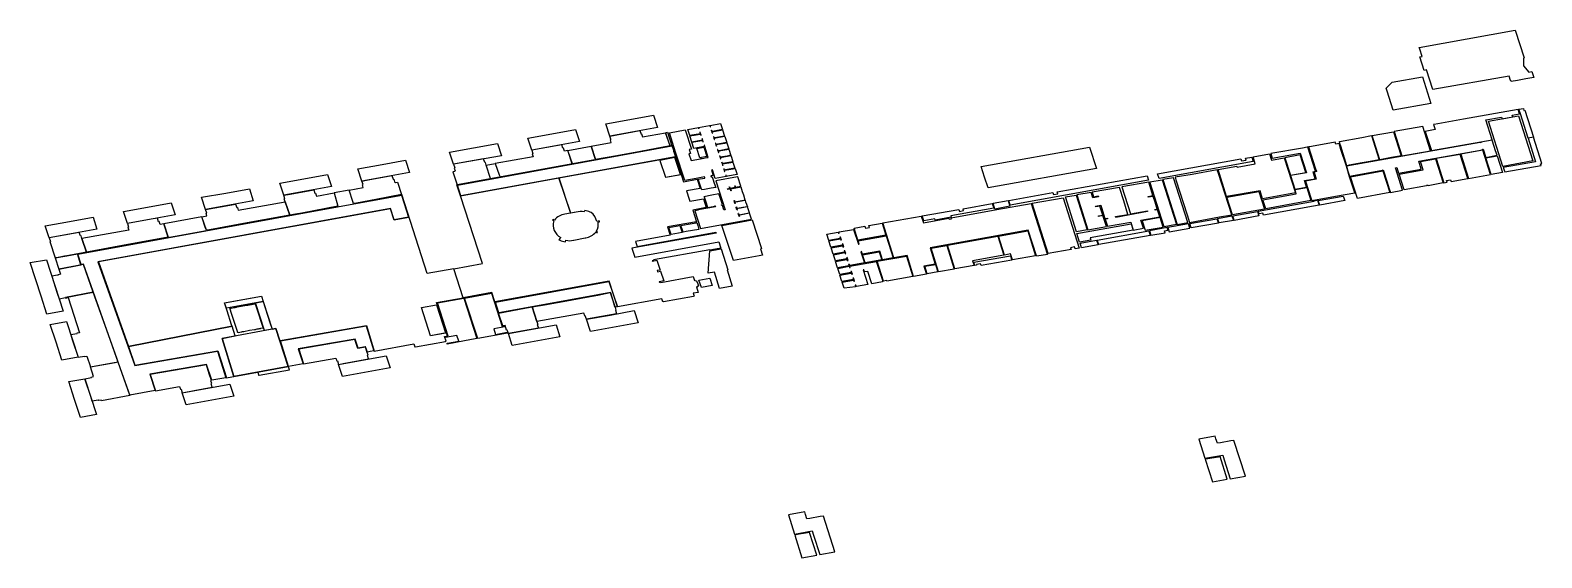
# Model space of a CAD drawing. Extents: x 12.24534 to 12.24897, y 41.79387 to 41.79541.
# Drawn here: x 12.245342 to 12.247693, y 41.793867 to 41.794687 of the extents above; entities that cross this region are included whole.
import ezdxf

# ---------------------------------------------------------------- set-up
doc = ezdxf.new("R2010")
doc.units = 0
doc.layers.add('RM$', color=3, linetype='CONTINUOUS')

msp = doc.modelspace()

# ---------------------------------------------------------------- linework, layer by layer
at = {"layer": 'RM$'}
for points in [[(12.2475026, 41.7946604), (12.2476519, 41.7946872), (12.2476657, 41.7946441), (12.2476647, 41.7946434), (12.2476647, 41.7946372), (12.2476647, 41.7946317), (12.2476729, 41.7946218), (12.2476777, 41.7946228), (12.2476806, 41.7946137), (12.2476683, 41.7946115), (12.2476555, 41.7946089), (12.2476455, 41.7946074), (12.2476449, 41.7946091), (12.2476445, 41.794609), (12.2476421, 41.794616), (12.2475236, 41.7945948), (12.2475138, 41.7946254), (12.24751, 41.7946247), (12.2475033, 41.7946457), (12.2475071, 41.7946464), (12.2475034, 41.7946578)], [(12.2474511, 41.7945972), (12.2474605, 41.7946065), (12.2475073, 41.7946148), (12.2475206, 41.7945731), (12.2474621, 41.7945627), (12.2474527, 41.7945922)], [(12.247527, 41.7945326), (12.2475119, 41.7945299), (12.2475214, 41.7945002), (12.2476157, 41.794517), (12.2476059, 41.7945477), (12.2476305, 41.7945521), (12.2476313, 41.7945494), (12.2476479, 41.7945523), (12.247647, 41.794555), (12.2476586, 41.7945571), (12.2476564, 41.794564), (12.2475711, 41.7945488), (12.2475255, 41.7945407), (12.2475245, 41.7945405)], [(12.24739, 41.7944766), (12.2473803, 41.794507), (12.2473789, 41.7945113), (12.2473792, 41.7945114), (12.2473782, 41.7945143), (12.247413, 41.7945206), (12.2474283, 41.7945233), (12.2474339, 41.7945056), (12.2474403, 41.7944856), (12.2474231, 41.7944826), (12.2474137, 41.7944809), (12.2473935, 41.7944773)], [(12.2474294, 41.7945235), (12.2474622, 41.7945293), (12.2474736, 41.7944937), (12.2474742, 41.7944917), (12.2474687, 41.7944907), (12.2474594, 41.7944891), (12.2474414, 41.7944858), (12.247432, 41.7945153)], [(12.2463785, 41.7945032), (12.2463896, 41.7945052), (12.2463943, 41.7944907), (12.2463832, 41.7944887)], [(12.246821, 41.7944754), (12.2469897, 41.7945055), (12.2470002, 41.7944722), (12.2468317, 41.7944421), (12.2468263, 41.7944587)], [(12.2472718, 41.7944953), (12.2472739, 41.7944883), (12.2473175, 41.7944961), (12.2473272, 41.7944656), (12.2473023, 41.7944611), (12.247309, 41.7944401), (12.2473272, 41.7944434), (12.2473241, 41.7944533), (12.2473408, 41.7944563), (12.2473373, 41.7944672), (12.2473413, 41.7944679), (12.2473293, 41.7945056), (12.2473281, 41.7945054), (12.2473207, 41.794504)], [(12.2473352, 41.7944224), (12.247372, 41.794429), (12.2474022, 41.7944344), (12.2473942, 41.7944593), (12.2473891, 41.7944756), (12.2473807, 41.7945017), (12.2473777, 41.7945111), (12.2473728, 41.7945102), (12.2473718, 41.7945132), (12.2473463, 41.7945086), (12.2473316, 41.794506), (12.2473304, 41.7945058), (12.2473412, 41.7944719), (12.2473425, 41.7944681), (12.2473428, 41.7944673), (12.2473388, 41.7944666), (12.2473422, 41.7944556), (12.2473255, 41.7944526), (12.2473338, 41.7944265)], [(12.2476007, 41.7945021), (12.2476018, 41.7945023), (12.2476059, 41.7944895), (12.2476235, 41.7944927), (12.2476213, 41.7944995), (12.2476191, 41.7945065), (12.247616, 41.7945161), (12.2475985, 41.794513), (12.2475986, 41.7945125), (12.2475974, 41.7945123), (12.2475973, 41.7945128), (12.2475973, 41.7945128), (12.2474417, 41.794485), (12.2473891, 41.7944756), (12.2473914, 41.7944681), (12.247394, 41.7944602), (12.2474454, 41.7944694), (12.2474453, 41.7944698), (12.2474465, 41.79447), (12.2474525, 41.794451), (12.2474554, 41.794442), (12.2474576, 41.794435), (12.2474764, 41.7944384), (12.2474653, 41.7944734), (12.2474676, 41.7944738), (12.2474704, 41.7944651), (12.2475055, 41.7944713), (12.2475016, 41.7944836), (12.2476009, 41.7945013), (12.2476007, 41.7945021)], [(12.2463213, 41.7944849), (12.2463298, 41.7944586), (12.2463532, 41.7944629), (12.2463447, 41.7944891)], [(12.2470989, 41.794397), (12.2470954, 41.7944078), (12.2470917, 41.7944072), (12.2470913, 41.7944084), (12.247095, 41.7944091), (12.2470915, 41.7944201), (12.2470887, 41.7944289), (12.2470809, 41.7944275), (12.2470806, 41.7944287), (12.2470883, 41.7944301), (12.2470816, 41.7944511), (12.24704, 41.7944436), (12.2470534, 41.7944016), (12.2470796, 41.7944063), (12.24708, 41.7944051), (12.2470306, 41.7943962), (12.2470302, 41.7943975), (12.2470494, 41.7944009), (12.2470427, 41.7944219), (12.247036, 41.7944429), (12.2469938, 41.7944354), (12.246996, 41.7944283), (12.2470031, 41.7944296), (12.2470035, 41.7944284), (12.2469948, 41.7944268), (12.2469921, 41.7944351), (12.2469699, 41.7944311), (12.2469872, 41.794377), (12.2470158, 41.7943822), (12.2470104, 41.7943991), (12.2470036, 41.7943978), (12.2470034, 41.7943987), (12.2470102, 41.7943999), (12.2470058, 41.7944136), (12.2469994, 41.7944124), (12.246999, 41.7944136), (12.2470071, 41.7944151), (12.2470136, 41.7943945), (12.2470174, 41.7943952), (12.2470178, 41.794394), (12.247014, 41.7943933), (12.2470175, 41.7943825), (12.2470536, 41.794389), (12.2470576, 41.7943765), (12.2470736, 41.7943794), (12.2470696, 41.7943918)], [(12.2470833, 41.7944513), (12.2471025, 41.7944547), (12.2471248, 41.794385), (12.2471056, 41.7943815)], [(12.2471883, 41.7944702), (12.2471491, 41.7944631), (12.2471228, 41.7944585), (12.2471241, 41.7944545), (12.2471414, 41.7944002), (12.2471451, 41.7943884), (12.2471919, 41.7943968), (12.2472107, 41.7944001), (12.2471901, 41.7944646)], [(12.2469002, 41.7944181), (12.2469488, 41.7944268), (12.2469737, 41.7943485), (12.2469673, 41.7943474), (12.2469664, 41.7943502), (12.24696, 41.7943491), (12.2469609, 41.7943462), (12.2469251, 41.7943399)], [(12.2469522, 41.7944279), (12.2469689, 41.7944309), (12.246986, 41.7943768), (12.2469694, 41.7943739)], [(12.2466682, 41.7943876), (12.2467279, 41.7943983), (12.2467312, 41.7943879), (12.2467708, 41.794395), (12.2467713, 41.7943935), (12.246775, 41.7943941), (12.2467745, 41.7943956), (12.2468456, 41.7944083), (12.246899, 41.7944179), (12.2469239, 41.7943396), (12.2469238, 41.7943396), (12.2469241, 41.7943387), (12.2469076, 41.7943358), (12.2469073, 41.7943367), (12.246907, 41.7943366), (12.2468943, 41.7943762), (12.2467416, 41.7943489), (12.2467496, 41.7943237), (12.2467319, 41.7943205), (12.2467358, 41.7943081), (12.246716, 41.7943045), (12.2467057, 41.7943371), (12.2466854, 41.7943335)], [(12.2467291, 41.7943985), (12.2467863, 41.7944087), (12.2467873, 41.7944056), (12.2467937, 41.7944067), (12.2467928, 41.7944097), (12.2468384, 41.7944178), (12.2468408, 41.7944103), (12.246774, 41.7943984), (12.2467746, 41.7943966), (12.2467497, 41.7943921), (12.2467491, 41.7943939), (12.2467316, 41.7943908)], [(12.2468396, 41.7944181), (12.246863, 41.7944222), (12.2468658, 41.7944134), (12.2468424, 41.7944092)], [(12.2463354, 41.7943803), (12.2463523, 41.7943834), (12.2463557, 41.7943729), (12.2463388, 41.7943698)], [(12.2466234, 41.7943796), (12.2466399, 41.7943826), (12.2466409, 41.7943795), (12.2466473, 41.7943807), (12.2466463, 41.7943837), (12.246667, 41.7943874), (12.246673, 41.7943684), (12.2466294, 41.7943606)], [(12.2465809, 41.7943701), (12.2465987, 41.7943733), (12.2465992, 41.7943716), (12.2466004, 41.7943718), (12.2465999, 41.7943735), (12.2466227, 41.7943776), (12.2466301, 41.7943546), (12.2466313, 41.7943548), (12.2466297, 41.7943597), (12.2466733, 41.7943675), (12.2466842, 41.7943333), (12.2466678, 41.7943303), (12.2466635, 41.7943437), (12.2466364, 41.7943388), (12.246635, 41.794343), (12.2466339, 41.7943428), (12.2466394, 41.7943253), (12.2466166, 41.7943212), (12.246616, 41.794323), (12.2466148, 41.7943228), (12.2466154, 41.794321), (12.2465976, 41.7943178), (12.2465944, 41.7943275), (12.2466123, 41.7943307), (12.2466128, 41.794329), (12.246614, 41.7943292), (12.2466126, 41.7943336), (12.2466114, 41.7943334), (12.246612, 41.7943316), (12.2465942, 41.7943285), (12.2465911, 41.7943382), (12.2466089, 41.7943414), (12.2466094, 41.7943397), (12.2466106, 41.7943398), (12.2466092, 41.7943443), (12.246608, 41.794344), (12.2466086, 41.7943423), (12.2465908, 41.7943391), (12.2465877, 41.7943489), (12.2466055, 41.794352), (12.246606, 41.7943503), (12.2466072, 41.7943505), (12.2466058, 41.7943549), (12.2466046, 41.7943547), (12.2466052, 41.7943529), (12.2465874, 41.7943497), (12.2465843, 41.7943595), (12.2466021, 41.7943627), (12.2466027, 41.7943609), (12.2466038, 41.7943611), (12.2466024, 41.7943656), (12.2466012, 41.7943654), (12.2466018, 41.7943636), (12.246584, 41.7943604)], [(12.2467685, 41.7943528), (12.2468468, 41.7943668), (12.2468561, 41.7943375), (12.2468075, 41.7943288), (12.2468099, 41.7943213), (12.2467803, 41.794316)], [(12.246848, 41.794367), (12.2468934, 41.7943751), (12.2469058, 41.7943364), (12.2468698, 41.7943301), (12.2468668, 41.7943394), (12.2468573, 41.7943377)], [(12.2466367, 41.7943379), (12.2466626, 41.7943426), (12.2466666, 41.7943301), (12.2466406, 41.7943255)], [(12.2466593, 41.7943279), (12.2467047, 41.794336), (12.2467148, 41.7943043), (12.2466742, 41.7942971), (12.246674, 41.7942979), (12.2466691, 41.794297)], [(12.2467548, 41.7943115), (12.2467431, 41.7943483), (12.2467674, 41.7943526), (12.2467791, 41.7943158)], [(12.2468096, 41.7943264), (12.2468665, 41.7943366), (12.2468685, 41.7943299), (12.246821, 41.7943212), (12.2468201, 41.794324), (12.2468137, 41.7943229), (12.2468139, 41.7943221), (12.2468111, 41.7943216)], [(12.2465979, 41.7943169), (12.2466157, 41.7943201), (12.2466162, 41.7943184), (12.2466174, 41.7943185), (12.2466168, 41.7943203), (12.2466581, 41.7943277), (12.2466584, 41.7943268), (12.2466679, 41.7942968), (12.2466675, 41.7942967), (12.2466678, 41.7942959), (12.246651, 41.7942929), (12.2466449, 41.7943122), (12.2466398, 41.7943113), (12.2466386, 41.7943148), (12.2466374, 41.7943146), (12.2466447, 41.7942918), (12.2466269, 41.7942886), (12.2466262, 41.7942909), (12.246625, 41.7942908), (12.2466258, 41.7942884), (12.2466077, 41.794286), (12.2466047, 41.7942956), (12.2466224, 41.7942988), (12.246623, 41.7942971), (12.2466242, 41.7942972), (12.2466228, 41.7943016), (12.2466216, 41.7943015), (12.2466222, 41.7942997), (12.2466044, 41.7942965), (12.2466013, 41.7943063), (12.246619, 41.7943095), (12.2466196, 41.7943078), (12.2466208, 41.7943079), (12.2466194, 41.7943123), (12.2466182, 41.7943121), (12.2466188, 41.7943103), (12.246601, 41.7943072)], [(12.2467333, 41.7943201), (12.2467498, 41.794323), (12.2467535, 41.7943115), (12.2467369, 41.7943086)], [(12.2456441, 41.7942635), (12.2457014, 41.7942739), (12.2457042, 41.7942652), (12.2456469, 41.7942548)], [(12.2456637, 41.7942569), (12.2456789, 41.7942597), (12.2456793, 41.7942598), (12.2456798, 41.7942598), (12.24568, 41.7942599), (12.2456803, 41.7942599), (12.2456805, 41.79426), (12.2456807, 41.79426), (12.2456807, 41.79426), (12.245681, 41.7942601), (12.2456818, 41.7942602), (12.2456821, 41.7942603), (12.2456821, 41.7942603), (12.2456829, 41.7942604), (12.2456834, 41.7942605), (12.2456841, 41.7942606), (12.2456841, 41.7942606), (12.2456848, 41.7942608), (12.2456848, 41.7942608), (12.2456848, 41.7942608), (12.2456853, 41.7942609), (12.2456862, 41.794261), (12.2456862, 41.794261), (12.2456872, 41.7942612), (12.2456882, 41.7942614), (12.2456887, 41.7942615), (12.2456893, 41.7942616), (12.2456901, 41.7942617), (12.2456917, 41.794262), (12.245692, 41.794261), (12.245692, 41.794261), (12.2456924, 41.7942597), (12.2456927, 41.794259), (12.2456928, 41.7942586), (12.2456929, 41.7942583), (12.2456933, 41.7942569), (12.2456933, 41.7942569), (12.2456937, 41.7942558), (12.2456937, 41.7942558), (12.245704, 41.7942239), (12.2457006, 41.7942233), (12.2457006, 41.7942233), (12.2456998, 41.7942232), (12.2456995, 41.7942231), (12.2456995, 41.7942231), (12.2456992, 41.794223), (12.2456983, 41.7942229), (12.245698, 41.7942228), (12.2456974, 41.7942227), (12.2456964, 41.7942225), (12.2456964, 41.7942225), (12.2456954, 41.7942224), (12.2456943, 41.7942222), (12.2456926, 41.7942218), (12.2456926, 41.7942218), (12.2456915, 41.7942216), (12.2456908, 41.7942215), (12.2456828, 41.7942201), (12.245674, 41.7942185), (12.2456733, 41.7942183), (12.2456726, 41.7942182), (12.2456726, 41.7942182), (12.2456718, 41.7942181), (12.2456714, 41.794218), (12.2456711, 41.794218), (12.2456704, 41.7942178), (12.2456654, 41.7942169), (12.2456654, 41.7942169), (12.2456653, 41.7942174), (12.2456647, 41.7942172), (12.2456646, 41.7942176), (12.2456645, 41.7942179), (12.2456645, 41.7942179), (12.2456643, 41.7942184), (12.2456643, 41.7942185), (12.2456642, 41.7942188), (12.245664, 41.7942194), (12.2456639, 41.7942198), (12.2456639, 41.7942198), (12.2456637, 41.7942203), (12.2456635, 41.7942208), (12.2456635, 41.794221), (12.2456634, 41.7942213), (12.2456633, 41.7942216), (12.2456632, 41.7942218), (12.2456631, 41.794222), (12.2456541, 41.79425), (12.245654, 41.7942503), (12.245654, 41.7942503), (12.2456537, 41.794251), (12.2456536, 41.7942514), (12.2456535, 41.7942517), (12.2456534, 41.794252), (12.2456533, 41.7942524), (12.2456533, 41.7942525), (12.245653, 41.7942532), (12.2456527, 41.7942541), (12.2456525, 41.7942549), (12.2456546, 41.7942553), (12.245659, 41.7942561), (12.2456601, 41.7942563), (12.2456605, 41.7942563), (12.2456618, 41.7942566), (12.2456623, 41.7942567), (12.2456629, 41.7942568), (12.2456629, 41.7942568), (12.2456633, 41.7942569)], [(12.2457042, 41.7942652), (12.2457182, 41.7942224), (12.2457064, 41.7942202), (12.2456925, 41.7942631)], [(12.2459505, 41.7942559), (12.2459739, 41.7942601), (12.2459881, 41.7942164), (12.2459647, 41.7942121)], [(12.2456588, 41.7941488), (12.245743, 41.7941641), (12.2457238, 41.7942233), (12.2456403, 41.7942081)], [(12.2471598, 41.7940514), (12.2471691, 41.7940218), (12.2471967, 41.7940267), (12.247199, 41.7940195), (12.2472086, 41.7939898), (12.2472321, 41.7939941), (12.2472143, 41.7940495), (12.2472094, 41.7940487), (12.2471931, 41.7940457), (12.2471884, 41.7940449), (12.2471862, 41.7940517), (12.2471848, 41.7940559)], [(12.2471735, 41.7940208), (12.2471696, 41.7940201), (12.2471808, 41.7939848), (12.2472039, 41.793989), (12.2471926, 41.7940242), (12.2471896, 41.7940236)], [(12.2465213, 41.7939336), (12.2465305, 41.7939039), (12.2465582, 41.7939089), (12.2465604, 41.7939019), (12.2465701, 41.793872), (12.2465936, 41.7938762), (12.2465757, 41.7939319), (12.2465708, 41.793931), (12.2465545, 41.7939281), (12.2465501, 41.7939273), (12.2465479, 41.7939342), (12.2465466, 41.7939382)], [(12.246535, 41.7939029), (12.246531, 41.7939022), (12.2465423, 41.793867), (12.2465654, 41.7938711), (12.2465541, 41.7939064), (12.246551, 41.7939058)]]:
    msp.add_lwpolyline(points, close=True, dxfattribs=at)
at = {"layer": 'RM$', "linetype": 'CONTINUOUS'}
for points in [[(12.2462374, 41.7945415), (12.2462747, 41.7945483), (12.2463116, 41.794555), (12.2463177, 41.7945362), (12.2462435, 41.7945227)], [(12.2476103, 41.7945456), (12.2476571, 41.794554), (12.2476794, 41.7944839), (12.2476327, 41.7944755)], [(12.2476575, 41.7945642), (12.2476644, 41.7945655), (12.2476653, 41.7945626), (12.2476667, 41.7945628), (12.24768, 41.794521), (12.2476718, 41.7945196), (12.2476598, 41.7945573)], [(12.2461158, 41.7945195), (12.2461532, 41.7945262), (12.24619, 41.7945329), (12.2461961, 41.7945141), (12.2461219, 41.7945006)], [(12.2462211, 41.794486), (12.2462144, 41.794507), (12.2462457, 41.7945127), (12.2462443, 41.794517), (12.2462452, 41.7945172), (12.2462451, 41.7945176), (12.2462435, 41.7945227), (12.2462902, 41.7945312), (12.246292, 41.7945257), (12.2462929, 41.7945259), (12.2462944, 41.7945215), (12.2463299, 41.7945279), (12.2463359, 41.7945106), (12.2463372, 41.7945072), (12.2462691, 41.7944947)], [(12.2474754, 41.7944919), (12.2475202, 41.7944999), (12.2475082, 41.7945376), (12.2474634, 41.7945296)], [(12.2476835, 41.7944828), (12.2476332, 41.7944738), (12.2476354, 41.7944668), (12.2476919, 41.7944769), (12.247691, 41.7944796), (12.2476931, 41.79448), (12.24768, 41.794521), (12.2476718, 41.7945196)], [(12.2459942, 41.7944974), (12.2460316, 41.7945042), (12.2460687, 41.7945109), (12.2460748, 41.7944921), (12.2460003, 41.7944787)], [(12.2460064, 41.7944465), (12.24634, 41.7945075), (12.2463413, 41.7945036), (12.2463422, 41.7945008), (12.2463427, 41.7944992), (12.2463434, 41.7944968), (12.2463455, 41.7944906), (12.2460118, 41.7944299)], [(12.2461851, 41.7944794), (12.2461783, 41.7945004), (12.2461728, 41.7944994), (12.2461714, 41.7945038), (12.2461704, 41.7945036), (12.2461686, 41.7945091), (12.2461219, 41.7945006), (12.2461237, 41.7944951), (12.2461227, 41.794495), (12.2461241, 41.7944906), (12.2460649, 41.7944798), (12.2460711, 41.7944624), (12.2460727, 41.794459), (12.246077, 41.7944598), (12.246112, 41.7944662), (12.2461424, 41.7944717)], [(12.2476012, 41.7945005), (12.2475672, 41.7944944), (12.2475792, 41.7944567), (12.2476132, 41.7944628)], [(12.2458516, 41.7944715), (12.2458893, 41.7944783), (12.2459258, 41.794485), (12.2459319, 41.7944662), (12.2458577, 41.7944527)], [(12.2460057, 41.7944468), (12.2460466, 41.7944543), (12.2460517, 41.7944553), (12.246058, 41.7944564), (12.2460512, 41.7944774), (12.2460498, 41.7944817), (12.2460489, 41.7944816), (12.2460471, 41.7944871), (12.2460003, 41.7944787), (12.2460021, 41.7944731), (12.2460012, 41.7944729), (12.2460026, 41.7944685), (12.2460018, 41.7944684), (12.2460021, 41.7944673), (12.2459992, 41.7944668)], [(12.2470977, 41.7944568), (12.2470955, 41.7944638), (12.2472252, 41.794487), (12.2472261, 41.7944841), (12.247233, 41.7944853), (12.2472321, 41.7944882), (12.2472421, 41.79449), (12.2472442, 41.794483)], [(12.2471895, 41.7944704), (12.2472189, 41.7944757), (12.2472193, 41.7944742), (12.2472474, 41.7944793), (12.247244, 41.7944903), (12.2472698, 41.7944949), (12.2472727, 41.7944853), (12.2472924, 41.7944888), (12.2473098, 41.7944343), (12.2472588, 41.7944252), (12.2472549, 41.7944377), (12.2472029, 41.7944285)], [(12.2473258, 41.7944662), (12.2473171, 41.7944932), (12.2472934, 41.794489), (12.247302, 41.7944619)], [(12.247471, 41.7944633), (12.2475084, 41.79447), (12.2475042, 41.7944831), (12.2475276, 41.7944873), (12.2475396, 41.7944497), (12.2475162, 41.7944455), (12.2475161, 41.794446), (12.2475137, 41.7944456), (12.2475139, 41.7944451), (12.2474788, 41.7944388)], [(12.2475288, 41.7944875), (12.2475408, 41.7944499), (12.2475458, 41.7944508), (12.2475449, 41.7944536), (12.2475513, 41.7944547), (12.2475522, 41.7944519), (12.247578, 41.7944565), (12.247566, 41.7944942)], [(12.2476062, 41.7944887), (12.2476238, 41.7944918), (12.2476319, 41.7944662), (12.2476144, 41.794463)], [(12.24573, 41.7944494), (12.2457674, 41.7944562), (12.2458043, 41.7944629), (12.2458104, 41.7944441), (12.2457361, 41.7944306)], [(12.2458599, 41.7944426), (12.2458585, 41.794447), (12.2458595, 41.7944472), (12.2458577, 41.7944527), (12.2458676, 41.7944545), (12.2459045, 41.7944612), (12.2459063, 41.7944557), (12.2459072, 41.7944558), (12.2459086, 41.7944515), (12.2459086, 41.7944515), (12.2459098, 41.7944506), (12.2459132, 41.7944512), (12.2459196, 41.7944316), (12.2458794, 41.7944239), (12.2458492, 41.7944184), (12.2458447, 41.7944177), (12.2458434, 41.7944211), (12.2458377, 41.7944386)], [(12.2464607, 41.7944028), (12.2464607, 41.7944029), (12.2464607, 41.7944029), (12.2464607, 41.7944029), (12.2464575, 41.7944023), (12.2464444, 41.7943999), (12.2464449, 41.7943982), (12.2464449, 41.7943982), (12.246445, 41.7943979), (12.2464448, 41.7943978), (12.2464447, 41.794398), (12.2464445, 41.794398), (12.2464444, 41.7943983), (12.2464444, 41.7943983), (12.2464435, 41.7944009), (12.2464432, 41.7944018), (12.2464433, 41.7944018), (12.2464432, 41.7944021), (12.2464434, 41.7944022), (12.2464433, 41.7944023), (12.2464435, 41.7944024), (12.2464436, 41.7944021), (12.2464437, 41.7944021), (12.2464441, 41.7944007), (12.2464442, 41.7944007), (12.2464443, 41.7944003), (12.2464481, 41.7944009), (12.2464606, 41.7944032), (12.2464606, 41.7944032), (12.2464606, 41.7944032), (12.2464581, 41.7944109), (12.2464575, 41.7944129), (12.2464575, 41.7944129), (12.2464575, 41.7944128), (12.2464502, 41.7944115), (12.2464418, 41.79441), (12.2464418, 41.79441), (12.2464412, 41.7944099), (12.2464417, 41.794408), (12.2464417, 41.794408), (12.2464418, 41.7944077), (12.2464416, 41.7944077), (12.2464415, 41.7944078), (12.2464413, 41.7944078), (12.2464412, 41.7944081), (12.2464412, 41.7944081), (12.24644, 41.7944118), (12.24644, 41.7944118), (12.2464399, 41.7944121), (12.2464401, 41.7944122), (12.2464401, 41.7944123), (12.2464403, 41.7944124), (12.2464404, 41.7944121), (12.2464404, 41.7944121), (12.2464409, 41.7944107), (12.246441, 41.7944102), (12.2464428, 41.7944106), (12.2464467, 41.7944113), (12.2464572, 41.7944132), (12.2464574, 41.7944132), (12.2464563, 41.7944164), (12.2464552, 41.79442), (12.2464543, 41.7944228), (12.2464542, 41.7944229), (12.2464542, 41.7944229), (12.2464542, 41.7944228), (12.2464379, 41.7944199), (12.2464379, 41.7944199), (12.2464385, 41.794418), (12.2464385, 41.794418), (12.2464386, 41.7944177), (12.2464383, 41.7944177), (12.2464383, 41.7944178), (12.2464381, 41.7944178), (12.246438, 41.7944181), (12.246438, 41.7944181), (12.246438, 41.7944181), (12.2464374, 41.79442), (12.2464368, 41.7944218), (12.2464368, 41.7944218), (12.2464367, 41.7944221), (12.2464369, 41.7944221), (12.2464368, 41.7944223), (12.2464371, 41.7944224), (12.2464372, 41.7944221), (12.2464372, 41.7944221), (12.2464378, 41.7944202), (12.2464395, 41.7944206), (12.2464541, 41.7944232), (12.2464541, 41.7944232), (12.2464541, 41.7944232), (12.2464517, 41.7944307), (12.24645, 41.7944361), (12.2464476, 41.7944432), (12.2464313, 41.7944402), (12.2464313, 41.7944402), (12.2464313, 41.7944402), (12.2464313, 41.7944402), (12.246432, 41.794438), (12.246432, 41.794438), (12.2464321, 41.7944377), (12.2464318, 41.7944377), (12.2464318, 41.7944378), (12.2464316, 41.7944378), (12.2464315, 41.7944381), (12.2464315, 41.7944381), (12.2464309, 41.79444), (12.2464309, 41.79444), (12.2464308, 41.7944402), (12.246427, 41.7944395), (12.2464266, 41.7944408), (12.24643, 41.7944415), (12.24643, 41.7944417), (12.24643, 41.7944417), (12.2464297, 41.7944427), (12.2464293, 41.7944439), (12.2464298, 41.7944439), (12.2464301, 41.7944428), (12.2464306, 41.7944416), (12.2464386, 41.794443), (12.2464386, 41.7944431), (12.2464384, 41.7944436), (12.2464379, 41.7944454), (12.2464383, 41.7944455), (12.2464391, 41.7944431), (12.2464472, 41.7944446), (12.2464425, 41.794459), (12.2464422, 41.794459), (12.2464084, 41.7944529), (12.246423, 41.794408), (12.246421, 41.7944077), (12.2464188, 41.7944146), (12.2464178, 41.7944145), (12.2464178, 41.7944145), (12.2464177, 41.7944148), (12.2464175, 41.7944153), (12.2464173, 41.7944153), (12.2464172, 41.7944157), (12.2464175, 41.7944157), (12.2464175, 41.7944158), (12.2464174, 41.7944157), (12.2464174, 41.7944158), (12.2464185, 41.794416), (12.2464149, 41.7944273), (12.2464131, 41.7944326), (12.2464022, 41.7944306), (12.2463899, 41.7944284), (12.24639, 41.7944283), (12.2463925, 41.7944204), (12.2463953, 41.7944119), (12.2463953, 41.7944118), (12.2464067, 41.7944138), (12.2464066, 41.794414), (12.2464075, 41.7944141), (12.2464075, 41.794414), (12.2464075, 41.794414), (12.2464076, 41.794414), (12.2464075, 41.7944139), (12.2464075, 41.7944139), (12.2464075, 41.7944139), (12.246408, 41.7944126), (12.246381, 41.7944077), (12.2463812, 41.7944073), (12.2463754, 41.7944062), (12.2463843, 41.7943788), (12.2464638, 41.7943932), (12.2464607, 41.7944028)], [(12.2468664, 41.7944154), (12.2468642, 41.7944224), (12.2469327, 41.7944347), (12.2469337, 41.7944317), (12.2469401, 41.7944329), (12.2469392, 41.7944358), (12.2470791, 41.7944609), (12.2470813, 41.7944539)], [(12.2471258, 41.7943851), (12.2471425, 41.7943881), (12.2471203, 41.7944579), (12.2471036, 41.7944549)], [(12.2474457, 41.7944685), (12.2474565, 41.7944348), (12.2474062, 41.7944258), (12.2473954, 41.7944595)], [(12.245416, 41.7943391), (12.2459193, 41.7944305), (12.2459303, 41.7943966), (12.2459081, 41.7943926), (12.2459024, 41.7944101), (12.2454471, 41.7943272), (12.2455043, 41.7941658), (12.2456334, 41.7941881), (12.2456463, 41.7941469), (12.2456241, 41.7941429), (12.2456162, 41.7941676), (12.2455277, 41.7941523), (12.245536, 41.7941269), (12.2454969, 41.7941198), (12.2454248, 41.7943236), (12.2454212, 41.794323)], [(12.2456085, 41.7944274), (12.2456459, 41.7944341), (12.2456827, 41.7944408), (12.2456888, 41.794422), (12.2456146, 41.7944085)], [(12.2458204, 41.7944134), (12.2458159, 41.7944126), (12.2457642, 41.794403), (12.2457546, 41.7944014), (12.2457455, 41.7943999), (12.2457384, 41.7944206), (12.245737, 41.7944249), (12.2457379, 41.7944251), (12.2457361, 41.7944306), (12.2457461, 41.7944324), (12.2457829, 41.7944391), (12.2457847, 41.7944336), (12.2457856, 41.7944338), (12.245787, 41.7944294), (12.2458144, 41.7944344)], [(12.2472118, 41.7944003), (12.2472032, 41.7944275), (12.2472529, 41.7944364), (12.2472616, 41.7944092)], [(12.2472637, 41.7944096), (12.2472593, 41.7944236), (12.2473112, 41.7944329), (12.2473093, 41.7944393), (12.2473275, 41.7944425), (12.247334, 41.7944222)], [(12.2473455, 41.7944224), (12.2473842, 41.7944293), (12.2473865, 41.7944223), (12.2473478, 41.7944154)], [(12.2454869, 41.7944053), (12.2455243, 41.7944121), (12.2455611, 41.7944188), (12.2455672, 41.7944), (12.245493, 41.7943865)], [(12.2457384, 41.7944206), (12.2457455, 41.7943999), (12.2457309, 41.7943971), (12.2456793, 41.7943876), (12.2456205, 41.7943769), (12.2456158, 41.7943761), (12.2456146, 41.7943796), (12.245609, 41.7943971), (12.2456168, 41.7943985), (12.2456154, 41.7944029), (12.2456164, 41.794403), (12.2456146, 41.7944085), (12.2456146, 41.7944085), (12.2456613, 41.794417), (12.2456631, 41.7944115), (12.2456641, 41.7944117), (12.2456655, 41.7944073), (12.2457384, 41.7944206)], [(12.2468424, 41.7944092), (12.2468396, 41.7944181), (12.246863, 41.7944222), (12.2468658, 41.7944134)], [(12.2472124, 41.7943986), (12.247251, 41.7944055), (12.2472532, 41.7943985), (12.2472146, 41.7943916)], [(12.2472521, 41.7944057), (12.2473389, 41.7944212), (12.2473386, 41.7944221), (12.2473441, 41.794423), (12.2473466, 41.7944152), (12.2473381, 41.7944136), (12.2472602, 41.7943997), (12.2472593, 41.7944026), (12.2472535, 41.7944016)], [(12.2453653, 41.7943832), (12.2454027, 41.79439), (12.2454396, 41.7943967), (12.2454457, 41.7943779), (12.2453714, 41.7943644)], [(12.2454292, 41.794342), (12.2455566, 41.7943653), (12.2455498, 41.7943863), (12.2455439, 41.7943853), (12.2455425, 41.7943896), (12.2455415, 41.7943895), (12.2455398, 41.794395), (12.2455298, 41.7943932), (12.245493, 41.7943865), (12.2454948, 41.794381), (12.2454938, 41.7943808), (12.2454952, 41.7943764), (12.2454223, 41.7943632)], [(12.2463815, 41.7943795), (12.2463821, 41.7943776), (12.2463622, 41.794374), (12.2463575, 41.7943732), (12.2463564, 41.7943765), (12.2463541, 41.7943837), (12.2463653, 41.7943857), (12.2463654, 41.7943856), (12.2463779, 41.7943879), (12.2463778, 41.794388), (12.2463787, 41.7943881), (12.2463801, 41.7943836), (12.2463801, 41.7943836), (12.2463815, 41.7943795)], [(12.2464178, 41.7943837), (12.2464646, 41.7943922), (12.2464791, 41.7943477), (12.2464777, 41.7943475), (12.246481, 41.7943372), (12.2464756, 41.7943363), (12.2464356, 41.794329)], [(12.24697, 41.794371), (12.2470543, 41.7943861), (12.2470574, 41.7943764), (12.2469907, 41.7943645), (12.2469918, 41.794361), (12.2469742, 41.7943579)], [(12.2470761, 41.7943761), (12.2471042, 41.7943811), (12.2470994, 41.794396), (12.2470714, 41.794391)], [(12.2470828, 41.7943754), (12.2470851, 41.7943684), (12.2471073, 41.7943724), (12.2471064, 41.7943753), (12.2471116, 41.7943763), (12.2471103, 41.7943804)], [(12.2471115, 41.7943806), (12.2471137, 41.7943736), (12.2471456, 41.7943793), (12.2471434, 41.7943863)], [(12.2471479, 41.7943797), (12.2471457, 41.7943867), (12.2471878, 41.7943942), (12.2471901, 41.7943872)], [(12.2471889, 41.7943944), (12.2472112, 41.7943984), (12.2472135, 41.7943914), (12.247191, 41.7943876)], [(12.2453986, 41.7943364), (12.2454154, 41.7943394), (12.2454292, 41.794342), (12.2454223, 41.7943632), (12.2454209, 41.7943676), (12.24542, 41.7943674), (12.2454182, 41.7943729), (12.2453714, 41.7943644), (12.2453732, 41.7943589), (12.2453723, 41.7943587), (12.2453806, 41.7943331)], [(12.246977, 41.7943491), (12.2469748, 41.7943561), (12.2470005, 41.7943607), (12.2470028, 41.7943537)], [(12.2470039, 41.7943539), (12.2470017, 41.7943609), (12.2470817, 41.7943752), (12.2470839, 41.7943682)], [(12.246399, 41.7943443), (12.2464021, 41.7943449), (12.2464135, 41.7943469), (12.2464166, 41.7943475), (12.2464272, 41.7943149), (12.2464257, 41.7943146), (12.2464339, 41.7942892), (12.2464142, 41.7942857), (12.246406, 41.7943111), (12.2463964, 41.7943093)], [(12.2453678, 41.7942458), (12.2453587, 41.7942738), (12.2453418, 41.7943259), (12.245367, 41.7943304), (12.2453929, 41.7942504)], [(12.2453867, 41.7942696), (12.2453966, 41.7942714), (12.2453966, 41.7942714), (12.2453966, 41.7942714), (12.2453966, 41.7942714), (12.2454398, 41.7942798), (12.2454326, 41.7943007), (12.2454245, 41.7943231), (12.2453862, 41.7943159), (12.2453888, 41.7943078), (12.2453851, 41.7943071), (12.2453853, 41.7943064), (12.2453841, 41.7943062), (12.2453753, 41.7943046), (12.2453839, 41.7942784)], [(12.2460654, 41.7942646), (12.2462419, 41.7942966), (12.2462552, 41.794257), (12.2462517, 41.7942564), (12.2462514, 41.7942571), (12.2462497, 41.794263), (12.2462497, 41.794263), (12.2462448, 41.7942787), (12.2462446, 41.7942796), (12.246225, 41.794276), (12.2460708, 41.7942479)], [(12.246382, 41.7942988), (12.2463989, 41.7943019), (12.2464027, 41.7942902), (12.2463858, 41.7942871)], [(12.2454738, 41.7941707), (12.2454783, 41.7941715), (12.2454769, 41.794176), (12.2454634, 41.7942135), (12.2454398, 41.7942798), (12.2453966, 41.7942714), (12.2453969, 41.7942707), (12.2454006, 41.7942714), (12.2454183, 41.7942168), (12.2454145, 41.7942162), (12.2454148, 41.7942155), (12.2454143, 41.7942154), (12.2454048, 41.7942137), (12.2454049, 41.7942135), (12.2454072, 41.7942062), (12.2454162, 41.7941787), (12.2454261, 41.7941805), (12.2454263, 41.7941798), (12.2454301, 41.7941805), (12.2454355, 41.7941637)], [(12.2459879, 41.7942095), (12.2459875, 41.7942107), (12.2459922, 41.7942115), (12.2459755, 41.7942631), (12.2460164, 41.7942705), (12.2460368, 41.7942077), (12.246034, 41.7942072), (12.2460173, 41.7942042), (12.2459906, 41.7941993), (12.2459902, 41.7942006), (12.2459904, 41.7942006), (12.2459908, 41.7942007), (12.245991, 41.7942008), (12.2460083, 41.7942039), (12.2460054, 41.7942126)], [(12.2460176, 41.7942708), (12.2460591, 41.7942783), (12.2460758, 41.7942267), (12.2460799, 41.7942274), (12.2460803, 41.7942262), (12.2460628, 41.7942231), (12.2460656, 41.7942143), (12.2460837, 41.7942176), (12.2460841, 41.7942163), (12.2460379, 41.7942079), (12.2460176, 41.7942708)], [(12.2461416, 41.7942603), (12.2461767, 41.7942667), (12.2462071, 41.7942722), (12.2462246, 41.7942754), (12.2462442, 41.7942792), (12.2462516, 41.7942563), (12.246253, 41.7942519), (12.2462521, 41.7942517), (12.2462539, 41.7942462), (12.2462071, 41.7942377), (12.2462053, 41.7942432), (12.2462044, 41.794243), (12.2462044, 41.7942431), (12.246203, 41.7942475), (12.24613, 41.7942343), (12.2461226, 41.794257)], [(12.2460703, 41.7942474), (12.2461112, 41.7942548), (12.2461226, 41.794257), (12.2461226, 41.794257), (12.24613, 41.7942343), (12.24613, 41.7942343), (12.2461315, 41.7942298), (12.2461305, 41.7942296), (12.2461323, 41.7942241), (12.2460856, 41.7942156), (12.2460838, 41.7942211), (12.2460828, 41.794221), (12.2460828, 41.7942211), (12.2460805, 41.7942282), (12.2460768, 41.7942275)], [(12.2462071, 41.7942377), (12.2462439, 41.7942444), (12.2462814, 41.7942512), (12.2462875, 41.7942324), (12.2462132, 41.7942189)], [(12.245391, 41.7941741), (12.245382, 41.7942021), (12.245373, 41.7942297), (12.2453982, 41.7942342), (12.2454162, 41.7941787)], [(12.2457662, 41.7941687), (12.2457437, 41.7941646), (12.2457313, 41.7942044), (12.2458643, 41.7942276), (12.2458764, 41.7941887), (12.2458707, 41.7941877), (12.2458663, 41.7941869), (12.2458636, 41.7941951), (12.245863, 41.794195), (12.2458518, 41.7941929), (12.2458472, 41.7942069), (12.2457587, 41.7941917)], [(12.2460856, 41.7942156), (12.2461224, 41.7942223), (12.2461598, 41.7942291), (12.2461659, 41.7942103), (12.2460917, 41.7941968)], [(12.2457595, 41.7941913), (12.245767, 41.7941684), (12.2458172, 41.7941775), (12.2458187, 41.794173), (12.2458196, 41.7941732), (12.2458214, 41.7941677), (12.2458313, 41.7941695), (12.2458398, 41.794171), (12.2458681, 41.7941762), (12.2458664, 41.7941817), (12.2458673, 41.7941818), (12.2458658, 41.7941863), (12.2458632, 41.7941946), (12.2458513, 41.7941924), (12.2458468, 41.7942064)], [(12.2454783, 41.7941715), (12.2454845, 41.794154), (12.2454966, 41.7941193), (12.2454525, 41.7941112), (12.2454522, 41.7941122), (12.2454485, 41.7941115), (12.2454482, 41.7941122), (12.2454477, 41.7941121), (12.2454474, 41.7941121), (12.2454383, 41.7941104), (12.2454383, 41.7941104), (12.2454359, 41.7941179), (12.245427, 41.7941454), (12.2454369, 41.7941472), (12.2454367, 41.7941479), (12.2454404, 41.7941486), (12.2454355, 41.7941637)], [(12.2458214, 41.7941677), (12.2458582, 41.7941744), (12.2458956, 41.7941811), (12.2459017, 41.7941623), (12.2458275, 41.7941489)], [(12.2454198, 41.7940853), (12.2454108, 41.7941133), (12.2454018, 41.7941409), (12.245427, 41.7941454), (12.245445, 41.7940899)], [(12.2455286, 41.794152), (12.2455367, 41.7941266), (12.2455741, 41.7941333), (12.2455755, 41.7941289), (12.2455765, 41.794129), (12.2455782, 41.7941235), (12.2455967, 41.7941269), (12.2455967, 41.7941269), (12.245625, 41.794132), (12.2456232, 41.7941375), (12.2456242, 41.7941377), (12.2456227, 41.7941422), (12.2456238, 41.7941424), (12.2456203, 41.794153), (12.2456158, 41.794167)], [(12.2455782, 41.7941235), (12.2456151, 41.7941302), (12.2456525, 41.794137), (12.2456586, 41.7941182), (12.2455843, 41.7941047)]]:
    msp.add_lwpolyline(points, close=True, dxfattribs=at)
at = {"layer": 'RM$'}
for points in [[(12.2461643, 41.7944576), (12.2463455, 41.7944906), (12.2463543, 41.7944632), (12.2463532, 41.794463), (12.2463447, 41.7944891), (12.2463213, 41.7944849), (12.2463298, 41.7944586), (12.2463544, 41.7944631), (12.2463582, 41.7944513), (12.2463791, 41.7944555), (12.2463837, 41.7944413), (12.2463627, 41.7944375), (12.2463668, 41.7944247), (12.2463668, 41.7944247), (12.2463679, 41.7944214), (12.2463889, 41.7944252), (12.2463934, 41.7944114), (12.2463724, 41.7944076), (12.2463782, 41.7943894), (12.2463332, 41.7943813), (12.2463374, 41.7943686), (12.2462836, 41.7943588), (12.2462861, 41.794351), (12.2464083, 41.7943731), (12.2464088, 41.7943717), (12.2462776, 41.7943482), (12.2462821, 41.7943342), (12.2464131, 41.7943582), (12.2464163, 41.7943484), (12.246399, 41.7943452), (12.2463991, 41.7943459), (12.2463116, 41.79433), (12.2463117, 41.7943297), (12.2463113, 41.7943296), (12.2463111, 41.794329), (12.2463097, 41.7943287), (12.2463095, 41.7943286), (12.2463095, 41.7943285), (12.2463096, 41.7943283), (12.2463099, 41.7943283), (12.2463167, 41.7943295), (12.2463217, 41.7943142), (12.246317, 41.7943134), (12.2463175, 41.7943117), (12.2463222, 41.7943126), (12.2463272, 41.7942973), (12.2463202, 41.794296), (12.2463202, 41.7942959), (12.2463201, 41.7942957), (12.2463202, 41.7942956), (12.2463205, 41.7942956), (12.2463218, 41.7942958), (12.2463224, 41.7942954), (12.2463228, 41.7942954), (12.2463229, 41.794295), (12.246373, 41.7943041), (12.2463749, 41.7942982), (12.2463768, 41.7942985), (12.2463772, 41.7942974), (12.2463783, 41.7942976), (12.2463802, 41.7942929), (12.2463812, 41.7942898), (12.2463797, 41.7942895), (12.2463801, 41.7942884), (12.2463782, 41.794288), (12.2463809, 41.7942796), (12.2463732, 41.7942782), (12.2463746, 41.7942739), (12.2463737, 41.7942738), (12.2463738, 41.7942734), (12.246327, 41.7942649), (12.2463269, 41.7942653), (12.246326, 41.7942651), (12.2463245, 41.7942696), (12.2462553, 41.794257), (12.2462423, 41.7942972), (12.2460646, 41.7942649), (12.2460599, 41.7942794), (12.2460154, 41.7942713), (12.2460008, 41.7943162), (12.2460454, 41.7943243), (12.2460112, 41.7944297), (12.2460055, 41.7944469), (12.2460579, 41.7944567), (12.2460512, 41.7944773), (12.2460649, 41.7944798), (12.2460711, 41.7944624), (12.2460726, 41.7944593), (12.246185, 41.7944796), (12.2461783, 41.7945004), (12.2462144, 41.7945069), (12.246221, 41.7944864), (12.2463372, 41.7945072), (12.2463299, 41.7945279), (12.2463332, 41.7945285), (12.24634, 41.7945075), (12.2460057, 41.7944468), (12.2460112, 41.7944297), (12.2461642, 41.7944575), (12.2461823, 41.7944027), (12.2461736, 41.794401, 0.191057), (12.2461571, 41.794392), (12.2461551, 41.7943929, 0.015204), (12.2461542, 41.7943917), (12.2461564, 41.7943907, 0.37003), (12.246167, 41.794365), (12.2461657, 41.7943634), (12.2461644, 41.7943617), (12.2461642, 41.7943615), (12.2461658, 41.7943608, 0.073872), (12.2461743, 41.7943584), (12.2461749, 41.7943606, 0.107452), (12.2461867, 41.7943606, 0.007501), (12.2461875, 41.7943608), (12.246205, 41.7943642, 0.007501), (12.2462059, 41.7943644, 0.181963), (12.2462215, 41.7943732), (12.2462235, 41.7943723, 0.015204), (12.2462244, 41.7943735), (12.2462224, 41.7943744, 0.181963), (12.2462251, 41.7943889), (12.2462273, 41.7943893, 0.015003), (12.2462269, 41.7943906), (12.246223, 41.7943899, 0.191882), (12.2462143, 41.7944038), (12.2462128, 41.7944044, 0.073872), (12.2462043, 41.7944068), (12.2462037, 41.7944046, 0.116757), (12.246191, 41.7944044), (12.2461825, 41.7944027), (12.2461643, 41.7944576)], [(12.246223, 41.7943899, 0.191882), (12.2462143, 41.7944038), (12.2462128, 41.7944044, 0.073872), (12.2462043, 41.7944068), (12.2462037, 41.7944046, 0.116757), (12.246191, 41.7944044), (12.2461736, 41.794401, 0.191057), (12.2461571, 41.794392), (12.2461551, 41.7943929, 0.015204), (12.2461542, 41.7943917), (12.2461564, 41.7943907, 0.37003), (12.246167, 41.794365), (12.2461657, 41.7943634), (12.2461644, 41.7943617), (12.2461642, 41.7943615), (12.2461658, 41.7943608, 0.073872), (12.2461743, 41.7943584), (12.2461749, 41.7943606, 0.107452), (12.2461867, 41.7943606, 0.007501), (12.2461875, 41.7943608), (12.246205, 41.7943642, 0.007501), (12.2462059, 41.7943644, 0.181963), (12.2462215, 41.7943732), (12.2462235, 41.7943723, 0.015204), (12.2462244, 41.7943735), (12.2462224, 41.7943744, 0.181963), (12.2462251, 41.7943889), (12.2462273, 41.7943893, 0.015003), (12.2462269, 41.7943906)]]:
    msp.add_lwpolyline(points, format="xyb", close=True, dxfattribs=at)
at = {"layer": 'RM$', "linetype": 'CONTINUOUS'}
msp.add_lwpolyline([(12.2463703, 41.7945025), (12.2463701, 41.7945025), (12.246367, 41.7945019), (12.2463691, 41.7944955), (12.2463663, 41.794495), (12.2463697, 41.7944847), (12.2463846, 41.7944874), (12.2463848, 41.7944875), (12.246385, 41.7944875), (12.2463852, 41.7944875), (12.2463856, 41.7944876), (12.2463872, 41.7944879), (12.2463944, 41.7944892), (12.2463944, 41.7944892), (12.2463948, 41.7944893), (12.2463948, 41.7944892), (12.2463966, 41.7944895), (12.2463912, 41.7945062), (12.2463912, 41.7945062), (12.2463912, 41.7945062), (12.2463906, 41.7945081), (12.2463906, 41.7945081), (12.2463906, 41.7945081), (12.2463905, 41.7945084), (12.2463903, 41.7945084), (12.2463902, 41.7945085), (12.24639, 41.7945085), (12.2463901, 41.7945082), (12.2463901, 41.7945082), (12.2463904, 41.7945072), (12.2463907, 41.7945063), (12.2463907, 41.7945063), (12.24639, 41.7945062), (12.2463743, 41.7945034), (12.2463712, 41.794513), (12.2463712, 41.794513), (12.2463712, 41.794513), (12.2463801, 41.7945146), (12.2463869, 41.7945158), (12.2463869, 41.7945158), (12.2463875, 41.7945159), (12.2463876, 41.7945155), (12.2463877, 41.7945155), (12.2463881, 41.7945141), (12.2463882, 41.7945141), (12.2463883, 41.7945138), (12.2463885, 41.7945139), (12.2463885, 41.794514), (12.2463886, 41.7945141), (12.2463885, 41.7945144), (12.2463886, 41.7945144), (12.2463874, 41.7945181), (12.2463873, 41.7945181), (12.2463872, 41.7945184), (12.2463871, 41.7945184), (12.246387, 41.7945185), (12.2463867, 41.7945185), (12.2463869, 41.7945182), (12.2463868, 41.7945182), (12.2463872, 41.7945169), (12.2463874, 41.7945163), (12.2463711, 41.7945134), (12.2463711, 41.7945133), (12.2463711, 41.7945133), (12.2463679, 41.794523), (12.246368, 41.794523), (12.246368, 41.794523), (12.2463746, 41.7945242), (12.2463837, 41.7945258), (12.2463837, 41.7945258), (12.2463843, 41.7945259), (12.2463844, 41.7945255), (12.2463844, 41.7945255), (12.2463849, 41.7945241), (12.2463849, 41.7945241), (12.246385, 41.7945238), (12.2463853, 41.7945239), (12.2463852, 41.794524), (12.2463854, 41.7945241), (12.246384, 41.7945284), (12.2463838, 41.7945283), (12.2463838, 41.7945285), (12.2463835, 41.7945285), (12.2463836, 41.7945282), (12.2463836, 41.7945282), (12.246384, 41.7945269), (12.2463842, 41.7945263), (12.2463679, 41.7945233), (12.2463679, 41.7945233), (12.2463678, 41.7945233), (12.2463647, 41.794533), (12.2463811, 41.7945359), (12.2463817, 41.7945341), (12.2463817, 41.7945341), (12.2463818, 41.7945338), (12.246382, 41.7945338), (12.246382, 41.794534), (12.2463821, 41.7945341), (12.2463821, 41.7945344), (12.2463821, 41.7945344), (12.2463815, 41.7945361), (12.2463987, 41.7945392), (12.2463988, 41.7945389), (12.2463988, 41.7945389), (12.2463994, 41.7945373), (12.2463994, 41.7945373), (12.2463995, 41.794537), (12.2463997, 41.794537), (12.2463997, 41.7945368), (12.2464, 41.7945369), (12.2463999, 41.7945372), (12.2463999, 41.7945372), (12.2463993, 41.7945393), (12.2464156, 41.7945422), (12.2464187, 41.7945326), (12.2464187, 41.7945326), (12.2464187, 41.7945326), (12.2464033, 41.7945298), (12.2464023, 41.7945297), (12.2464022, 41.7945301), (12.2464018, 41.7945312), (12.2464017, 41.7945316), (12.2464014, 41.7945315), (12.2464015, 41.7945313), (12.2464013, 41.7945313), (12.2464014, 41.794531), (12.2464014, 41.794531), (12.246402, 41.7945293), (12.2464023, 41.7945281), (12.2464025, 41.7945275), (12.2464026, 41.7945275), (12.2464026, 41.7945275), (12.2464027, 41.7945272), (12.2464028, 41.7945273), (12.2464029, 41.7945271), (12.2464031, 41.7945271), (12.246403, 41.7945274), (12.2464025, 41.7945293), (12.2464188, 41.7945323), (12.2464188, 41.7945323), (12.2464188, 41.7945323), (12.2464219, 41.7945226), (12.2464219, 41.7945226), (12.2464219, 41.7945226), (12.2464068, 41.7945199), (12.2464056, 41.7945197), (12.246405, 41.7945215), (12.246405, 41.7945215), (12.2464049, 41.7945218), (12.2464046, 41.7945217), (12.2464047, 41.7945216), (12.2464045, 41.7945215), (12.2464046, 41.7945212), (12.2464046, 41.7945212), (12.2464058, 41.7945175), (12.2464058, 41.7945175), (12.2464058, 41.7945175), (12.2464059, 41.7945172), (12.2464061, 41.7945173), (12.2464061, 41.7945171), (12.2464064, 41.7945171), (12.2464063, 41.7945174), (12.2464063, 41.7945175), (12.2464059, 41.7945188), (12.2464057, 41.7945193), (12.246422, 41.7945223), (12.246422, 41.7945223), (12.246422, 41.7945223), (12.2464222, 41.7945219), (12.2464252, 41.7945126), (12.2464252, 41.7945126), (12.2464251, 41.7945126), (12.246417, 41.7945112), (12.2464108, 41.79451), (12.2464088, 41.7945097), (12.2464082, 41.7945115), (12.2464082, 41.7945115), (12.2464081, 41.7945118), (12.2464079, 41.7945118), (12.2464079, 41.7945116), (12.2464077, 41.7945116), (12.2464078, 41.7945112), (12.2464078, 41.7945112), (12.246409, 41.7945075), (12.246409, 41.7945075), (12.2464091, 41.7945072), (12.2464093, 41.7945073), (12.2464094, 41.7945071), (12.2464096, 41.7945071), (12.2464095, 41.7945075), (12.2464095, 41.7945075), (12.2464089, 41.7945093), (12.2464253, 41.7945123), (12.2464253, 41.7945123), (12.2464253, 41.7945123), (12.2464284, 41.7945026), (12.2464284, 41.7945026), (12.2464284, 41.7945027), (12.246416, 41.7945004), (12.2464121, 41.7944997), (12.2464115, 41.7945015), (12.2464114, 41.7945015), (12.2464113, 41.7945018), (12.2464111, 41.7945017), (12.2464112, 41.7945016), (12.246411, 41.7945016), (12.2464111, 41.7945013), (12.246411, 41.7945013), (12.2464124, 41.7944972), (12.2464125, 41.7944973), (12.2464126, 41.7944971), (12.2464128, 41.7944971), (12.2464127, 41.7944975), (12.2464128, 41.7944975), (12.2464122, 41.7944993), (12.2464161, 41.7945), (12.2464285, 41.7945023), (12.2464285, 41.7945023), (12.2464285, 41.7945023), (12.2464317, 41.7944926), (12.2464316, 41.7944926), (12.2464316, 41.7944927), (12.2464259, 41.7944916), (12.2464153, 41.7944897), (12.2464146, 41.7944918), (12.2464143, 41.7944918), (12.2464144, 41.7944916), (12.2464142, 41.7944916), (12.2464143, 41.7944913), (12.2464143, 41.7944913), (12.2464155, 41.7944875), (12.2464155, 41.7944875), (12.2464156, 41.7944873), (12.2464158, 41.7944873), (12.2464158, 41.7944871), (12.2464161, 41.7944872), (12.246416, 41.7944875), (12.246416, 41.7944875), (12.2464154, 41.7944893), (12.2464317, 41.7944923), (12.2464317, 41.7944923), (12.2464318, 41.7944923), (12.2464325, 41.7944899), (12.2464349, 41.7944826), (12.2464349, 41.7944826), (12.2464349, 41.7944827), (12.2464194, 41.7944799), (12.2464185, 41.7944797), (12.2464178, 41.7944818), (12.2464176, 41.7944818), (12.2464176, 41.7944816), (12.2464174, 41.7944816), (12.2464175, 41.7944813), (12.2464175, 41.7944813), (12.2464187, 41.7944776), (12.2464188, 41.7944776), (12.2464188, 41.7944773), (12.246419, 41.7944773), (12.2464191, 41.7944771), (12.2464193, 41.7944772), (12.2464192, 41.7944775), (12.2464193, 41.7944775), (12.2464187, 41.7944793), (12.246435, 41.7944823), (12.246435, 41.7944823), (12.246435, 41.7944823), (12.2464381, 41.7944727), (12.2464381, 41.7944727), (12.2464236, 41.79447), (12.2464218, 41.7944697), (12.2464212, 41.7944715), (12.2464212, 41.7944715), (12.2464211, 41.7944718), (12.2464208, 41.7944718), (12.2464209, 41.7944716), (12.2464207, 41.7944716), (12.2464208, 41.7944713), (12.2464208, 41.7944713), (12.2464219, 41.7944678), (12.2464219, 41.7944678), (12.246422, 41.7944675), (12.2464222, 41.7944675), (12.2464223, 41.7944673), (12.2464225, 41.7944674), (12.2464224, 41.7944677), (12.2464224, 41.7944677), (12.2464219, 41.7944694), (12.246422, 41.7944694), (12.2464382, 41.7944723), (12.2464382, 41.7944723), (12.2464382, 41.7944723), (12.2464413, 41.7944627), (12.2464267, 41.7944601), (12.246425, 41.7944598), (12.2464244, 41.7944617), (12.2464243, 41.7944617), (12.2464242, 41.794462), (12.246424, 41.794462), (12.246424, 41.7944618), (12.2464239, 41.7944618), (12.246424, 41.7944615), (12.2464239, 41.7944615), (12.2464244, 41.7944599), (12.2464244, 41.7944599), (12.2464245, 41.7944597), (12.2464073, 41.7944565), (12.2464029, 41.7944701), (12.2464016, 41.7944698), (12.2464044, 41.7944612), (12.2464006, 41.7944606), (12.2464008, 41.7944601), (12.2464009, 41.7944597), (12.2464007, 41.7944596), (12.2464009, 41.7944593), (12.2464012, 41.7944593), (12.2464012, 41.7944593), (12.2464011, 41.7944593), (12.2464011, 41.7944592), (12.2464012, 41.7944593), (12.2464027, 41.7944595), (12.2464038, 41.7944562), (12.2464059, 41.7944496), (12.2464081, 41.7944429), (12.246401, 41.7944416), (12.2463906, 41.7944397), (12.2463864, 41.794439), (12.246385, 41.7944431), (12.246381, 41.7944555), (12.2463908, 41.7944573), (12.2463912, 41.7944574), (12.2463912, 41.7944574), (12.2463913, 41.7944574), (12.2463912, 41.7944575), (12.2463912, 41.7944575), (12.2463911, 41.7944575), (12.2463914, 41.7944576), (12.2463911, 41.7944587), (12.2463909, 41.7944587), (12.2463907, 41.7944591), (12.2463907, 41.7944591), (12.2463775, 41.7944567), (12.2463601, 41.7944536), (12.2463458, 41.7944976), (12.246336, 41.7945278), (12.246336, 41.7945278), (12.2463606, 41.7945323), (12.2463703, 41.7945025)], dxfattribs=at)
at = {"layer": 'RM$'}
msp.add_lwpolyline([(12.2456441, 41.7942635), (12.2456578, 41.794266), (12.2457014, 41.7942739), (12.2457014, 41.7942739), (12.2457042, 41.7942652), (12.2457042, 41.7942652), (12.2457042, 41.7942652), (12.2457042, 41.7942652), (12.2457042, 41.7942652), (12.2457042, 41.7942652), (12.2457148, 41.7942326), (12.2457148, 41.7942326), (12.2457148, 41.7942326), (12.2457182, 41.7942223), (12.2457238, 41.7942233), (12.2457238, 41.7942233), (12.2457238, 41.7942233), (12.2457238, 41.7942233), (12.2457238, 41.7942233), (12.2457238, 41.7942233), (12.2457238, 41.7942233), (12.2457238, 41.7942233), (12.2457238, 41.7942233), (12.2457238, 41.7942233), (12.2457238, 41.7942233), (12.2457238, 41.7942233), (12.2457238, 41.7942233), (12.2457238, 41.7942233), (12.2457238, 41.7942233), (12.2457238, 41.7942233), (12.245743, 41.7941641), (12.2456588, 41.7941488), (12.2456403, 41.7942081), (12.2456608, 41.7942119), (12.2456559, 41.794227), (12.2454945, 41.7941952), (12.2455047, 41.7941664), (12.2456338, 41.7941887), (12.245647, 41.7941466), (12.2456955, 41.7941554), (12.2456957, 41.7941554), (12.2456971, 41.7941509), (12.245698, 41.7941511), (12.2456982, 41.7941507), (12.2457449, 41.7941592), (12.2457306, 41.7942048), (12.2458647, 41.7942281), (12.2458771, 41.7941883), (12.2459388, 41.7941995), (12.2459402, 41.7941951), (12.2459412, 41.7941953), (12.2459413, 41.7941949), (12.245988, 41.7942034), (12.2459879, 41.7942037), (12.2459889, 41.7942039), (12.2459865, 41.7942111), (12.2459908, 41.7942119), (12.2459893, 41.7942166), (12.2459647, 41.7942121), (12.2459505, 41.7942559), (12.2459739, 41.7942601), (12.245988, 41.7942166), (12.2459892, 41.7942168), (12.245974, 41.7942638), (12.2460154, 41.7942713), (12.2460008, 41.7943162), (12.2459594, 41.7943087), (12.24592, 41.7944316), (12.2458794, 41.7944239), (12.2458492, 41.7944184), (12.2458447, 41.7944177), (12.2458434, 41.7944211), (12.2458377, 41.7944386), (12.2458144, 41.7944344), (12.2458205, 41.7944134), (12.2457642, 41.794403), (12.2457455, 41.7943999), (12.2457309, 41.7943971), (12.2456793, 41.7943876), (12.2456205, 41.7943769), (12.2456158, 41.7943761), (12.245609, 41.7943971), (12.2455498, 41.7943863), (12.2455566, 41.7943653), (12.2454937, 41.7943539), (12.2454017, 41.7943369), (12.2453951, 41.7943357), (12.2453852, 41.7943339), (12.2453806, 41.7943331), (12.2453862, 41.7943159), (12.2454208, 41.7943224), (12.2454208, 41.7943224), (12.2454208, 41.7943224), (12.2454154, 41.7943394), (12.2459198, 41.794431), (12.2459306, 41.7943962), (12.2459077, 41.794392), (12.245902, 41.7944095), (12.2454479, 41.7943269), (12.2454945, 41.7941952), (12.2456559, 41.7942271), (12.2456551, 41.7942294), (12.2456551, 41.7942294), (12.2456551, 41.7942294), (12.2456551, 41.7942294), (12.2456551, 41.7942294), (12.2456482, 41.7942508), (12.2456441, 41.7942635)], dxfattribs=at)

doc.saveas('drawing.dxf')
